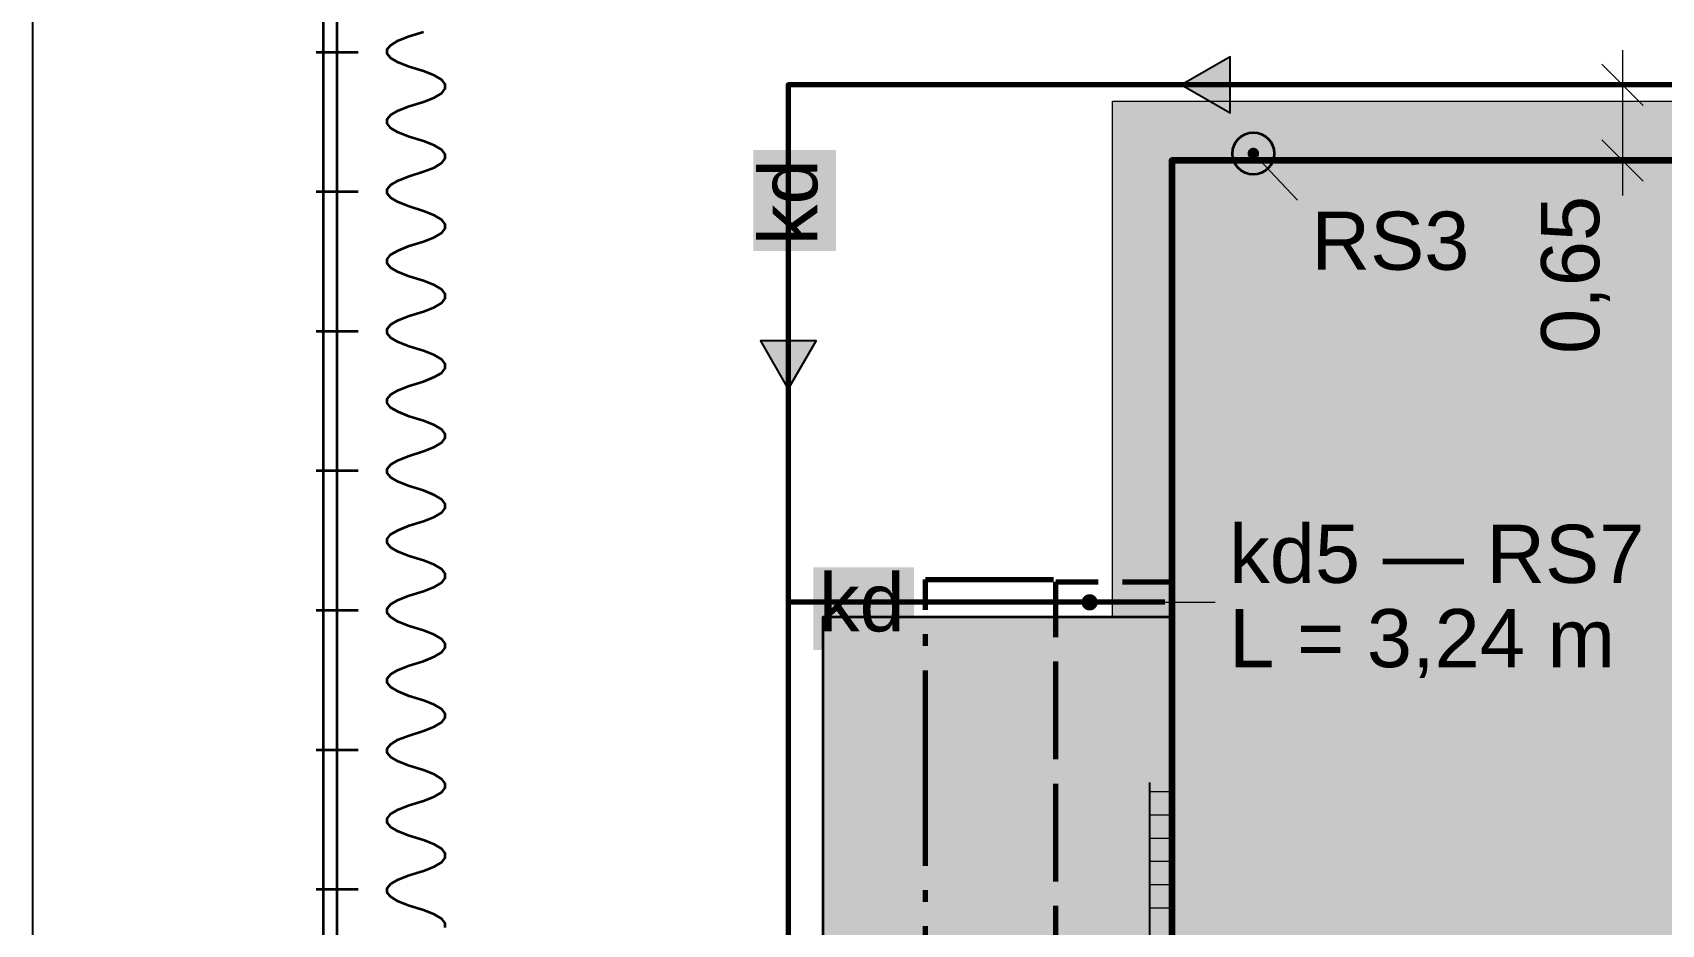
# Model space of a CAD drawing. Header units: metres. Extents: x -2.5 to 34.5, y -2.5 to 61.
# Drawn here: x -2.5 to 11.51, y 35.18 to 42.85 of the extents above; entities that cross this region are included whole.
import ezdxf

# ---------------------------------------------------------------- set-up
doc = ezdxf.new("R2010")
doc.units = ezdxf.units.M
doc.linetypes.add('KRESKOWA', pattern=[5.25, 4.2, -1.05])
doc.linetypes.add('PUNKTOWA', pattern=[10.5, 8.4, -1.05, 0, -1.05])
for name, color, linetype, lineweight in [('A-MASKA', 7, 'Continuous', 18), ('Z-BUDYNEK', 7, 'Continuous', 100), ('Z-BUDYNEK-NAD', 7, 'KRESKOWA', 50), ('Z-DZIALKA', 1, 'Continuous', 35), ('Z-MAPA-RAMKA', 7, 'Continuous', 35), ('Z-OGRODZENIE', 7, 'Continuous', 35), ('Z-SIECI-PROJ', 5, 'Continuous', 50), ('Z-TLO', 7, 'Continuous', 18), ('Z-UTWARDZENIA', 8, 'Continuous', 25), ('Z-WYMIARY', 1, 'Continuous', 18)]:
    doc.layers.add(name, color=color, linetype=linetype, lineweight=lineweight)
for name, color, linetype, lineweight, true_color in [('Z-MAPA', 8, 'Continuous', 18, 0x5a5a5a), ('Z-ODWODNIENIE', 150, 'Continuous', 25, 0x00808a), ('Z-ZIELEN', 3, 'Continuous', 25, 0x1e7a1e)]:
    doc.layers.add(name, color=color, linetype=linetype, lineweight=lineweight, true_color=true_color)
doc.styles.add('PL_ARIAL', font='arial.ttf')

msp = doc.modelspace()

# ---------------------------------------------------------------- hatches: boundary and pattern name
at = {"layer": 'A-MASKA', "true_color": 0xffffff}
for points in [[(4.41, 40.972), (4.41, 41.84), (3.7, 41.84), (3.7, 40.972)], [(11.145, 40.026), (11.145, 41.56), (10.415, 41.56), (10.415, 40.026)], [(8.4, 40.6), (10.014, 40.6), (10.014, 41.41), (8.4, 41.41)], [(7.692, 37.907), (11.608, 37.907), (11.608, 38.718), (7.692, 38.718)], [(4.214, 37.54), (5.082, 37.54), (5.082, 38.25), (4.214, 38.25)], [(7.692, 37.182), (11.319, 37.182), (11.319, 37.992), (7.692, 37.992)]]:
    msp.add_hatch(color=7, dxfattribs=at).paths.add_polyline_path(points)
at = {"layer": 'Z-ODWODNIENIE', "true_color": 0x000000}
msp.add_hatch(color=7, dxfattribs=at).paths.add_polyline_path([(8.05, 41.81), (8.048, 41.823), (8.043, 41.835), (8.035, 41.845), (8.025, 41.853), (8.013, 41.858), (8, 41.86), (7.987, 41.858), (7.975, 41.853), (7.965, 41.845), (7.957, 41.835), (7.952, 41.823), (7.95, 41.81), (7.952, 41.797), (7.957, 41.785), (7.965, 41.775), (7.975, 41.767), (7.987, 41.762), (8, 41.76), (8.013, 41.762), (8.025, 41.767), (8.035, 41.775), (8.043, 41.785), (8.048, 41.797)])
at = {"layer": 'Z-SIECI-PROJ', "true_color": 0xffffff}
for points in [[(7.382, 42.4), (7.8, 42.16), (7.8, 42.64)], [(4, 39.782), (4.24, 40.2), (3.76, 40.2)]]:
    msp.add_hatch(color=7, dxfattribs=at).paths.add_polyline_path(points)
at = {"layer": 'Z-SIECI-PROJ', "true_color": 0x00808a}
msp.add_hatch(color=7, dxfattribs=at).paths.add_polyline_path([(6.662, 37.95), (6.66, 37.968), (6.653, 37.985), (6.641, 37.999), (6.627, 38.011), (6.61, 38.018), (6.592, 38.02), (6.574, 38.018), (6.557, 38.011), (6.543, 37.999), (6.531, 37.985), (6.524, 37.968), (6.522, 37.95), (6.524, 37.932), (6.531, 37.915), (6.543, 37.901), (6.557, 37.889), (6.574, 37.882), (6.592, 37.88), (6.61, 37.882), (6.627, 37.889), (6.641, 37.901), (6.653, 37.915), (6.66, 37.932)])
at = {"layer": 'Z-TLO', "true_color": 0xffffff}
for points in [[(7.3, 32.4), (19.6, 32.4), (26.275, 32.4), (26.275, 42.375), (19.3, 42.375), (19.3, 41.75), (7.3, 41.75)], [(6.79, 37.825), (6.79, 42.26), (17.5, 42.26), (17.5, 41.75), (7.3, 41.75), (7.3, 37.825)], [(19.9, 29.4), (4.3, 29.4), (4.3, 37.825), (7.3, 37.825), (7.3, 32.4), (19.6, 32.4), (19.9, 32.4)]]:
    msp.add_hatch(color=7, dxfattribs=at).paths.add_polyline_path(points)

# ---------------------------------------------------------------- linework, layer by layer
at = {"layer": 'Z-BUDYNEK', "linetype": 'Continuous', "lineweight": 100, "ltscale": 0.2, "flags": 128}
msp.add_lwpolyline([(7.3, 32.4), (19.6, 32.4), (26.275, 32.4), (26.275, 42.375), (19.3, 42.375), (19.3, 41.75), (7.3, 41.75)], close=True, dxfattribs=at)
at = {"layer": 'Z-BUDYNEK-NAD', "linetype": 'PUNKTOWA', "lineweight": 70, "ltscale": 0.2, "flags": 128}
msp.add_lwpolyline([(26.275, 32.38), (26.275, 31.4), (21.4, 31.4), (21.05, 31.4), (20.2, 31.4), (11.2, 31.4), (7.3, 31.4), (7.3, 31.38), (5.18, 31.38), (5.18, 38.145), (6.28, 38.145)], dxfattribs=at)
at = {"layer": 'Z-BUDYNEK-NAD', "linetype": 'KRESKOWA', "lineweight": 70, "ltscale": 0.2, "flags": 128}
msp.add_lwpolyline([(6.3, 32.4), (6.3, 38.125), (7.28, 38.125)], dxfattribs=at)
at = {"layer": 'Z-DZIALKA', "linetype": 'Continuous', "lineweight": 35, "ltscale": 0.2, "true_color": 0x000000, "flags": 128}
msp.add_lwpolyline([(0, 0), (32, 0), (32, 50), (0, 50)], close=True, dxfattribs=at)
at = {"layer": 'Z-MAPA', "linetype": 'Continuous', "lineweight": 25, "ltscale": 0.2, "flags": 128}
msp.add_lwpolyline([(-2.5, 0), (0, 0), (0, 50), (-2.5, 50)], dxfattribs=at)
at = {"layer": 'Z-MAPA-RAMKA', "linetype": 'Continuous', "lineweight": 25, "ltscale": 0.2, "flags": 128}
msp.add_lwpolyline([(-2.5, -2.5), (34.5, -2.5), (34.5, 61), (-2.5, 61)], close=True, dxfattribs=at)
at = {"layer": 'Z-ODWODNIENIE', "lineweight": 18, "ltscale": 0.2}
for points in [[(8, 41.81), (8.38, 41.41)], [(7.29, 36.32), (7.11, 36.32)], [(7.29, 36.12), (7.11, 36.12)], [(7.29, 35.92), (7.11, 35.92)], [(7.29, 35.72), (7.11, 35.72)], [(7.29, 35.52), (7.11, 35.52)], [(7.29, 35.32), (7.11, 35.32)]]:
    msp.add_lwpolyline(points, dxfattribs=at)
at = {"layer": 'Z-ODWODNIENIE', "lineweight": 25, "ltscale": 0.2}
for points in [[(7.11, 33.8), (7.11, 36.4)], [(7.29, 33.8), (7.29, 36.4)]]:
    msp.add_lwpolyline(points, dxfattribs=at)
at = {"layer": 'Z-ODWODNIENIE', "linetype": 'Continuous', "lineweight": 35, "ltscale": 0.2}
msp.add_circle((8, 41.81), 0.18, dxfattribs=at)
at = {"layer": 'Z-OGRODZENIE', "lineweight": 35, "ltscale": 0.2}
for points in [[(31.88, 50), (31.88, 0.12), (0.12, 0.12), (0.12, 50)], [(0.3, 42.68), (-0.06, 42.68)], [(0.3, 41.48), (-0.06, 41.48)], [(0.3, 40.28), (-0.06, 40.28)], [(0.3, 39.08), (-0.06, 39.08)], [(0.3, 37.88), (-0.06, 37.88)], [(0.3, 36.68), (-0.06, 36.68)], [(0.3, 35.48), (-0.06, 35.48)]]:
    msp.add_lwpolyline(points, dxfattribs=at)
at = {"layer": 'Z-SIECI-PROJ', "lineweight": 25, "ltscale": 0.2, "true_color": 0x00808a}
for points in [[(7.382, 42.4), (7.8, 42.16), (7.8, 42.64)], [(4, 39.782), (4.24, 40.2), (3.76, 40.2)]]:
    msp.add_lwpolyline(points, close=True, dxfattribs=at)
at = {"layer": 'Z-SIECI-PROJ', "linetype": 'Continuous', "lineweight": 70, "ltscale": 0.2, "true_color": 0x00808a, "flags": 128}
for points in [[(16.8, 42.4), (4, 42.4), (4, 29), (11.6, 25.7)], [(7.24, 37.95), (4, 37.95)]]:
    msp.add_lwpolyline(points, dxfattribs=at)
at = {"layer": 'Z-SIECI-PROJ', "lineweight": 18, "ltscale": 0.2, "true_color": 0x00808a}
msp.add_lwpolyline([(6.592, 37.95), (7.672, 37.95)], dxfattribs=at)
at = {"layer": 'Z-UTWARDZENIA', "linetype": 'Continuous', "lineweight": 18, "ltscale": 0.2, "flags": 128}
msp.add_lwpolyline([(6.79, 37.825), (6.79, 42.26), (17.5, 42.26), (17.5, 41.75), (7.3, 41.75), (7.3, 37.825)], close=True, dxfattribs=at)
at = {"layer": 'Z-UTWARDZENIA', "linetype": 'Continuous', "lineweight": 35, "ltscale": 0.2, "flags": 128}
msp.add_lwpolyline([(19.9, 29.4), (4.3, 29.4), (4.3, 37.825), (7.3, 37.825), (7.3, 32.4), (19.6, 32.4), (19.9, 32.4)], close=True, dxfattribs=at)
at = {"layer": 'Z-WYMIARY', "lineweight": 18, "ltscale": 0.2}
for points in [[(11.175, 42.7), (11.175, 41.45)], [(10.998, 42.577), (11.352, 42.223)], [(10.875, 42.4), (11.475, 42.4)], [(10.998, 41.927), (11.352, 41.573)], [(10.875, 41.75), (11.475, 41.75)]]:
    msp.add_lwpolyline(points, dxfattribs=at)
at = {"layer": 'Z-ZIELEN', "lineweight": 35, "ltscale": 0.2}
msp.add_lwpolyline([(1.05, 35.153), (1.05, 35.19), (1.019, 35.228), (0.956, 35.266), (0.863, 35.303), (0.738, 35.341), (0.644, 35.378), (0.581, 35.416), (0.55, 35.453), (0.55, 35.491), (0.581, 35.529), (0.644, 35.566), (0.738, 35.604), (0.863, 35.641), (0.956, 35.679), (1.019, 35.716), (1.05, 35.754), (1.05, 35.792), (1.019, 35.829), (0.956, 35.867), (0.863, 35.904), (0.738, 35.942), (0.644, 35.98), (0.581, 36.017), (0.55, 36.055), (0.55, 36.092), (0.581, 36.13), (0.644, 36.167), (0.738, 36.205), (0.863, 36.243), (0.956, 36.28), (1.019, 36.318), (1.05, 36.355), (1.05, 36.393), (1.019, 36.43), (0.956, 36.468), (0.863, 36.506), (0.738, 36.543), (0.644, 36.581), (0.581, 36.618), (0.55, 36.656), (0.55, 36.693), (0.581, 36.731), (0.644, 36.769), (0.738, 36.806), (0.863, 36.844), (0.956, 36.881), (1.019, 36.919), (1.05, 36.957), (1.05, 36.994), (1.019, 37.032), (0.956, 37.069), (0.863, 37.107), (0.738, 37.144), (0.644, 37.182), (0.581, 37.22), (0.55, 37.257), (0.55, 37.295), (0.581, 37.332), (0.644, 37.37), (0.738, 37.407), (0.863, 37.445), (0.956, 37.483), (1.019, 37.52), (1.05, 37.558), (1.05, 37.595), (1.019, 37.633), (0.956, 37.67), (0.863, 37.708), (0.738, 37.746), (0.644, 37.783), (0.581, 37.821), (0.55, 37.858), (0.55, 37.896), (0.581, 37.934), (0.644, 37.971), (0.738, 38.009), (0.863, 38.046), (0.956, 38.084), (1.019, 38.121), (1.05, 38.159), (1.05, 38.197), (1.019, 38.234), (0.956, 38.272), (0.863, 38.309), (0.738, 38.347), (0.644, 38.384), (0.581, 38.422), (0.55, 38.46), (0.55, 38.497), (0.581, 38.535), (0.644, 38.572), (0.738, 38.61), (0.863, 38.647), (0.956, 38.685), (1.019, 38.723), (1.05, 38.76), (1.05, 38.798), (1.019, 38.835), (0.956, 38.873), (0.863, 38.911), (0.738, 38.948), (0.644, 38.986), (0.581, 39.023), (0.55, 39.061), (0.55, 39.098), (0.581, 39.136), (0.644, 39.174), (0.738, 39.211), (0.863, 39.249), (0.956, 39.286), (1.019, 39.324), (1.05, 39.361), (1.05, 39.399), (1.019, 39.437), (0.956, 39.474), (0.863, 39.512), (0.738, 39.549), (0.644, 39.587), (0.581, 39.624), (0.55, 39.662), (0.55, 39.7), (0.581, 39.737), (0.644, 39.775), (0.738, 39.812), (0.863, 39.85), (0.956, 39.888), (1.019, 39.925), (1.05, 39.963), (1.05, 40), (1.019, 40.038), (0.956, 40.075), (0.863, 40.113), (0.738, 40.151), (0.644, 40.188), (0.581, 40.226), (0.55, 40.263), (0.55, 40.301), (0.581, 40.338), (0.644, 40.376), (0.738, 40.414), (0.863, 40.451), (0.956, 40.489), (1.019, 40.526), (1.05, 40.564), (1.05, 40.602), (1.019, 40.639), (0.956, 40.677), (0.863, 40.714), (0.738, 40.752), (0.644, 40.789), (0.581, 40.827), (0.55, 40.865), (0.55, 40.902), (0.581, 40.94), (0.644, 40.977), (0.738, 41.015), (0.863, 41.052), (0.956, 41.09), (1.019, 41.128), (1.05, 41.165), (1.05, 41.203), (1.019, 41.24), (0.956, 41.278), (0.863, 41.315), (0.738, 41.353), (0.644, 41.391), (0.581, 41.428), (0.55, 41.466), (0.55, 41.503), (0.581, 41.541), (0.644, 41.579), (0.738, 41.616), (0.863, 41.654), (0.956, 41.691), (1.019, 41.729), (1.05, 41.766), (1.05, 41.804), (1.019, 41.842), (0.956, 41.879), (0.863, 41.917), (0.738, 41.954), (0.644, 41.992), (0.581, 42.029), (0.55, 42.067), (0.55, 42.105), (0.581, 42.142), (0.644, 42.18), (0.738, 42.217), (0.863, 42.255), (0.956, 42.292), (1.019, 42.33), (1.05, 42.368), (1.05, 42.405), (1.019, 42.443), (0.956, 42.48), (0.863, 42.518), (0.738, 42.556), (0.644, 42.593), (0.581, 42.631), (0.55, 42.668), (0.55, 42.706), (0.581, 42.743), (0.644, 42.781), (0.738, 42.819), (0.863, 42.856)], dxfattribs=at)

# ---------------------------------------------------------------- texts
at = {"layer": 'Z-ODWODNIENIE', "style": 'PL_ARIAL'}
msp.add_text('RS3', height=0.5, dxfattribs=at).set_placement((8.5, 40.81))
at = {"layer": 'Z-SIECI-PROJ', "true_color": 0x00808a, "style": 'PL_ARIAL'}
msp.add_text('kd', height=0.5, rotation=90, dxfattribs=at).set_placement((4.25, 41.022))
for s, p in [('kd5 — RS7', (7.792, 38.117)), ('kd', (4.264, 37.7)), ('L = 3,24 m', (7.792, 37.392))]:
    msp.add_text(s, height=0.5, dxfattribs=at).set_placement(p)
at = {"layer": 'Z-WYMIARY', "style": 'PL_ARIAL'}
msp.add_text('0,65', height=0.5, rotation=90, dxfattribs=at).set_placement((10.975, 40.086))

doc.saveas('drawing.dxf')
